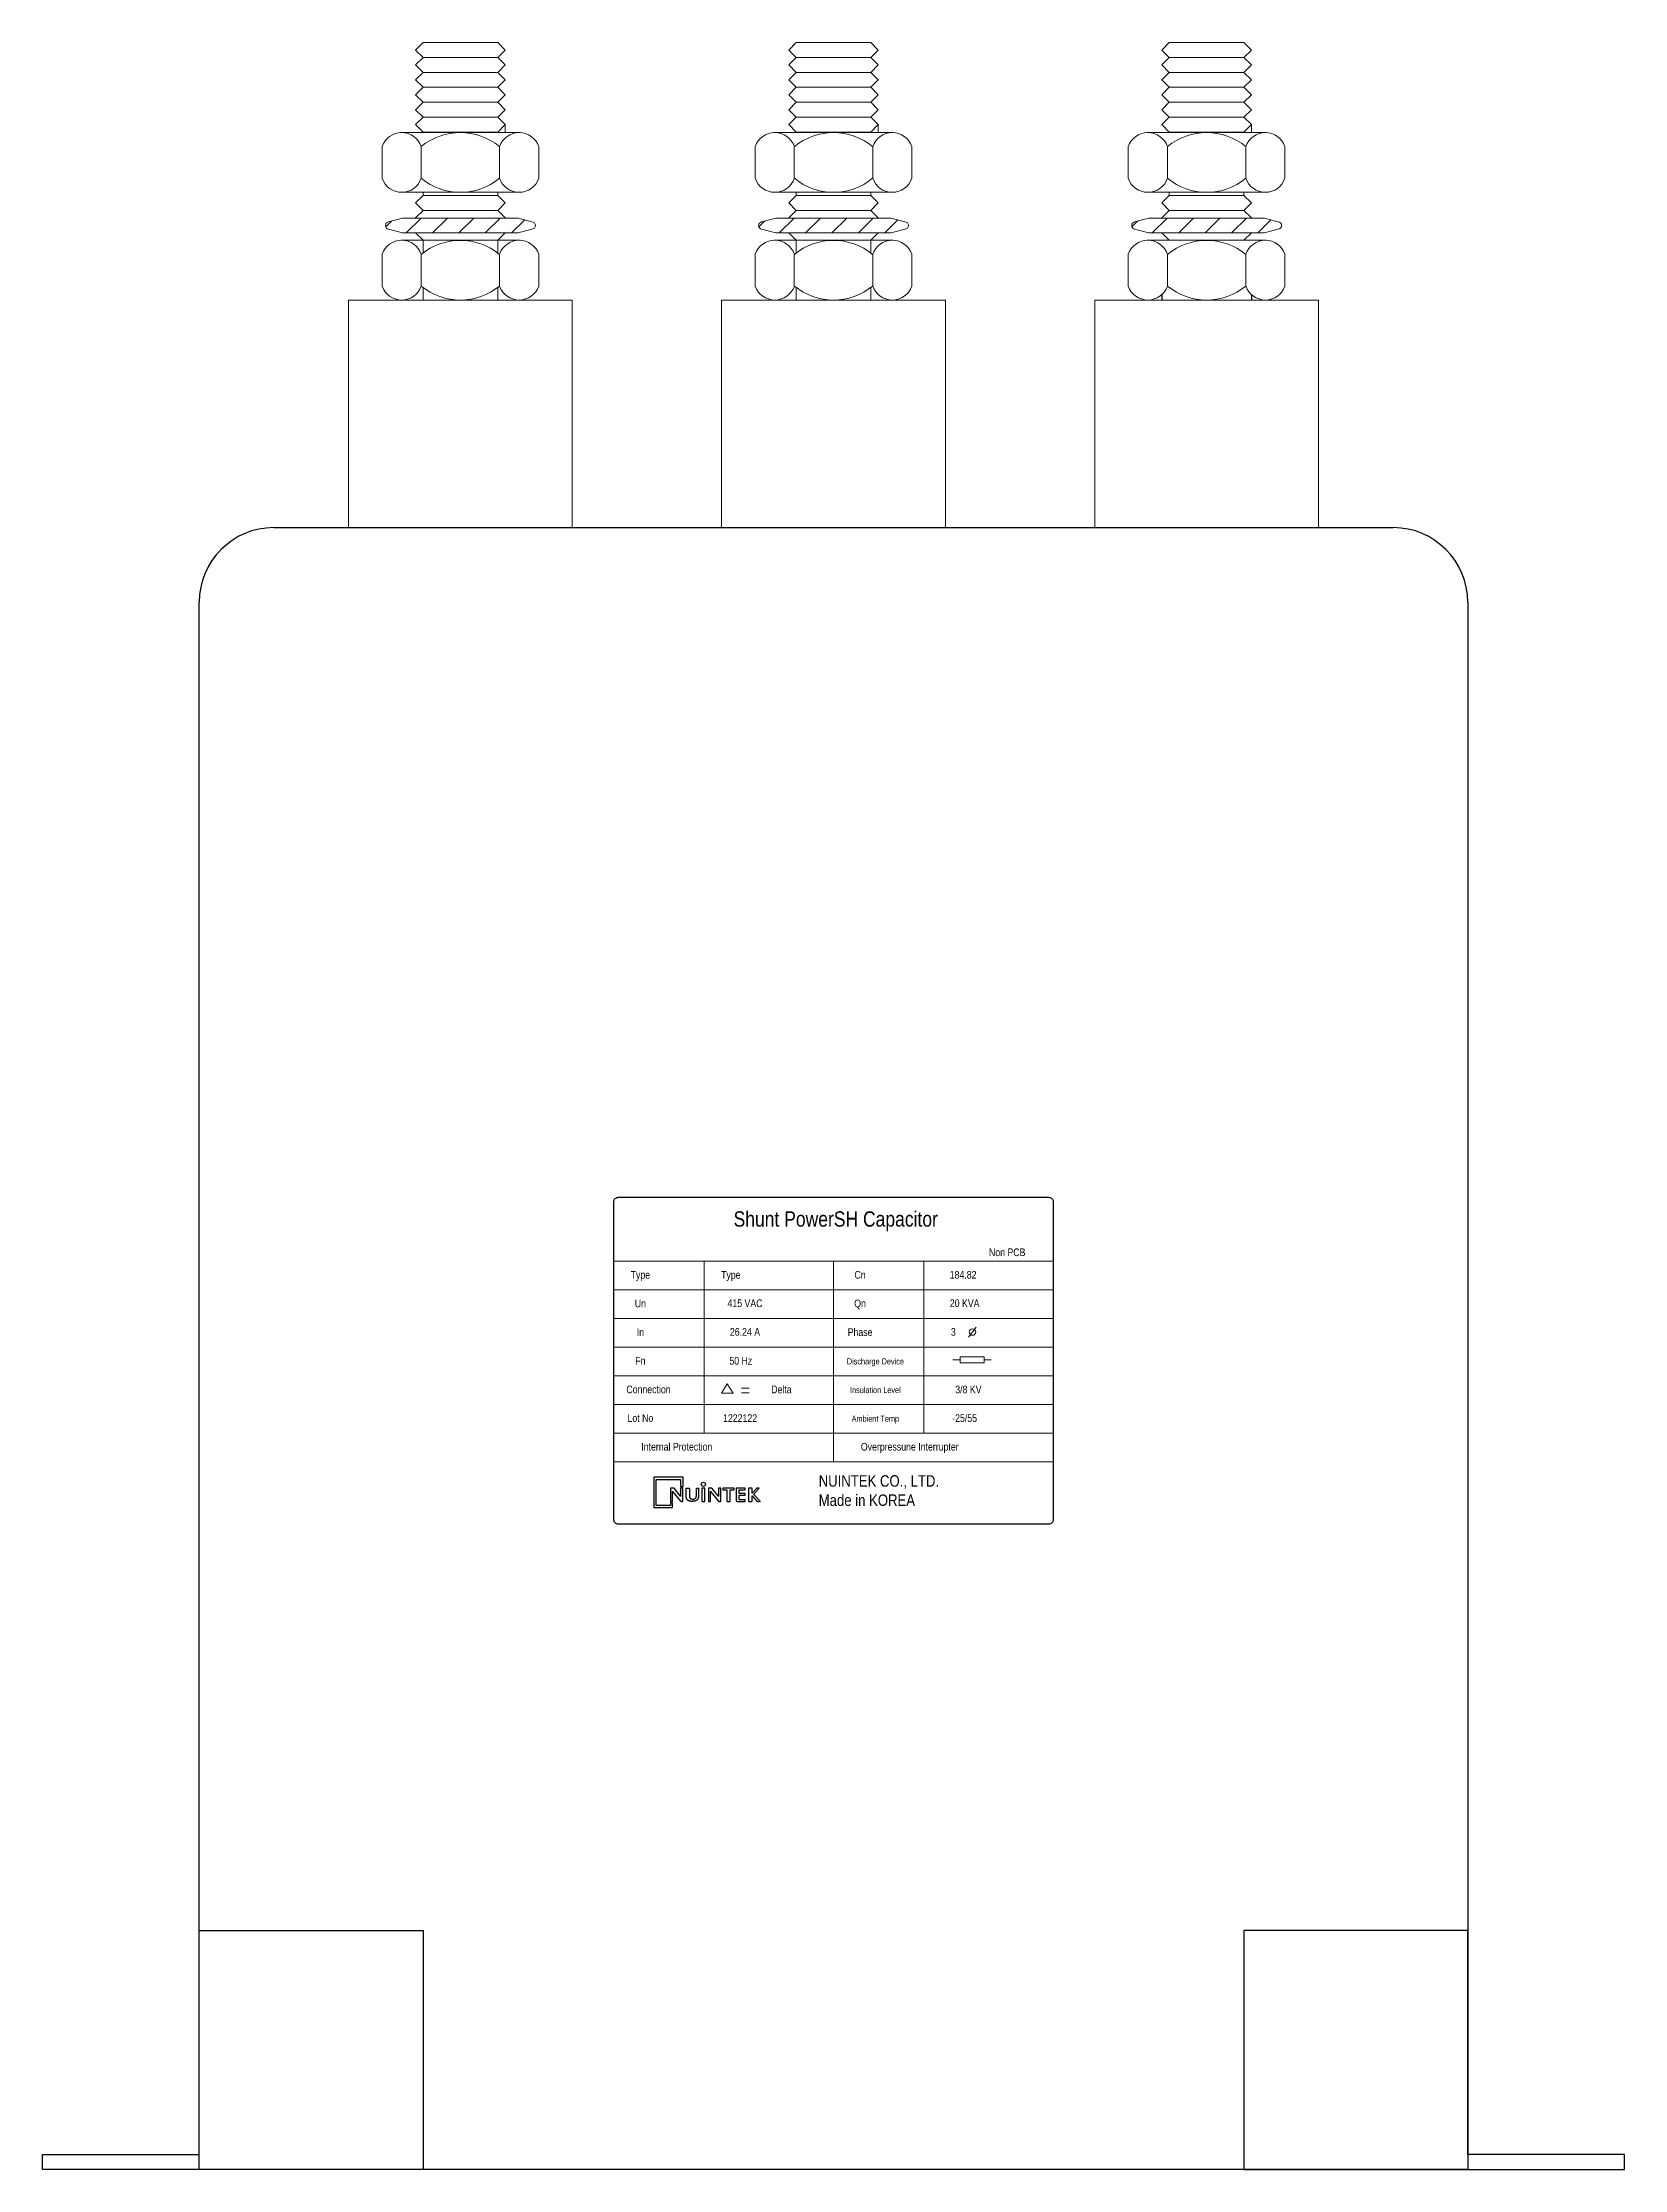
# Model space of a CAD drawing. Header units: millimetres. Extents: x 0 to 212, y 0 to 285.
import ezdxf
from ezdxf.enums import TextEntityAlignment as Align

# ---------------------------------------------------------------- set-up
doc = ezdxf.new("R2010")
doc.units = ezdxf.units.MM
doc.layers.add('00', color=7, linetype='Continuous', lineweight=0)
doc.styles.add('Helvetica-Narrow', font='txt')

# ---------------------------------------------------------------- blocks, each defined once
blk = doc.blocks.new('Nuintek')
at = {"color": 150}
blk.add_lwpolyline([(1.82, 2.33), (1.82, 3.83), (-2.8, 3.83), (-2.8, 3.83), (-2.8, -0.99), (0.18, -0.99), (0.18, -0.23), (-0.18, -0.23), (-0.18, -0.63), (-2.44, -0.63), (-2.44, 3.47), (1.45, 3.47), (1.45, 2.33)], close=True, dxfattribs=at)
for points in [[(-0.11, 0), (0.11, 0, 0.414214), (0.15, 0.04), (0.15, 1.58, -0.70472), (0.17, 1.59), (1.45, 0.03, 0.224867), (1.51, 0), (1.75, 0, 0.414214), (1.79, 0.04), (1.79, 2.07, 0.414214), (1.75, 2.11), (1.49, 2.11, 0.414214), (1.45, 2.07), (1.45, 0.81, -0.706602), (1.43, 0.8), (0.4, 2.08, 0.226187), (0.34, 2.11), (-0.11, 2.11, 0.414214), (-0.15, 2.07), (-0.15, 0.04, 0.414214)], [(4.82, 2.07), (4.82, 0.04, 0.414214), (4.86, 0), (5.23, 0, 0.414214), (5.27, 0.04), (5.27, 2.07, 0.414214), (5.23, 2.11), (4.86, 2.11, 0.414214)], [(5.89, 0), (6.12, 0, 0.414214), (6.16, 0.04), (6.16, 1.58, -0.70472), (6.18, 1.59), (7.45, 0.03, 0.224867), (7.52, 0), (7.76, 0, 0.414214), (7.8, 0.04), (7.8, 2.07, 0.414214), (7.76, 2.11), (7.5, 2.11, 0.414214), (7.46, 2.07), (7.46, 0.81, -0.706602), (7.44, 0.8), (6.4, 2.08, 0.226187), (6.34, 2.11), (5.89, 2.11, 0.414214), (5.85, 2.07), (5.85, 0.04, 0.414214)], [(9.86, 2.11), (8.15, 2.11, 0.414214), (8.11, 2.07), (8.11, 1.89, 0.414214), (8.15, 1.85), (8.74, 1.85, -0.414214), (8.78, 1.81), (8.78, 0.04, 0.414214), (8.82, 0), (9.26, 0, 0.414214), (9.3, 0.04), (9.3, 1.81, -0.414214), (9.34, 1.85), (9.86, 1.85, 0.414214), (9.9, 1.89), (9.9, 2.07, 0.414214)], [(11.68, 2.11), (10.37, 2.11, 0.414214), (10.22, 1.96), (10.22, 0.15, 0.414214), (10.37, 0), (11.68, 0), (11.68, 0.26), (10.74, 0.26, -0.414214), (10.7, 0.3), (10.7, 0.94, -0.414214), (10.74, 0.98), (11.66, 0.98), (11.66, 1.24), (10.74, 1.24, -0.414214), (10.7, 1.28), (10.7, 1.81, -0.414214), (10.74, 1.85), (11.68, 1.85)], [(13.02, 1.14), (13.86, 2.07, 0.650559), (13.85, 2.11), (13.58, 2.11, 0.208632), (13.47, 2.06), (12.77, 1.31, -0.681762), (12.75, 1.31), (12.75, 2.07, 0.414214), (12.71, 2.11), (12.23, 2.11, 0.414214), (12.19, 2.07), (12.19, 0.04, 0.414214), (12.23, 0), (12.71, 0, 0.414214), (12.75, 0.04), (12.75, 0.88, -0.687152), (12.77, 0.89), (13.52, 0.05, 0.212465), (13.64, 0), (13.99, 0, 0.656311), (14.01, 0.04), (13.02, 1.09, -0.390361)]]:
    blk.add_lwpolyline(points, format="xyb", close=True, dxfattribs=at)
blk.add_circle((5.04, 2.69), 0.326, dxfattribs=at)
blk.add_rational_spline([(2.31, 0.85), (2.31, 0.53), (2.41, 0.3), (2.61, 0.16), (2.75, 0.05), (2.95, 0), (3.2, 0), (3.44, 0), (3.82, 0.05), (3.97, 0.16), (4.17, 0.3), (4.27, 0.53), (4.27, 0.85), (4.27, 1.26), (4.27, 1.66), (4.27, 2.07), (4.27, 2.09), (4.25, 2.11), (4.23, 2.11), (4.14, 2.11), (4.06, 2.11), (3.97, 2.11), (3.95, 2.11), (3.93, 2.09), (3.93, 2.07), (3.93, 1.66), (3.93, 1.25), (3.93, 0.83), (3.93, 0.69), (3.88, 0.57), (3.78, 0.48), (3.68, 0.4), (3.54, 0.36), (3.38, 0.36), (3.21, 0.36), (3.08, 0.4), (2.98, 0.48), (2.88, 0.57), (2.83, 0.69), (2.83, 0.83), (2.83, 1.25), (2.83, 1.66), (2.83, 2.07), (2.83, 2.08), (2.83, 2.09), (2.82, 2.1), (2.81, 2.11), (2.8, 2.11), (2.79, 2.11), (2.64, 2.11), (2.5, 2.11), (2.35, 2.11), (2.34, 2.11), (2.33, 2.11), (2.32, 2.1), (2.31, 2.09), (2.31, 2.08), (2.31, 2.07), (2.31, 1.66), (2.31, 1.26), (2.31, 0.85)], [1, 1, 1, 1, 1, 1, 1, 1, 1, 1, 1, 1, 1, 1, 1, 1, 0.804737854124, 0.804737854124, 1, 1, 1, 1, 0.804737854124, 0.804737854124, 1, 1, 1, 1, 1, 1, 1, 1, 1, 1, 1, 1, 1, 1, 1, 1, 1, 1, 1, 0.949253021674, 0.949253021674, 1, 0.949253021674, 0.949253021674, 1, 1, 1, 1, 0.949253021674, 0.949253021674, 1, 0.949253021674, 0.949253021674, 1, 1, 1, 1], degree=3, knots=[0, 0, 0, 0, 1, 1, 1, 2, 2, 2, 3, 3, 3, 4, 4, 4, 5, 5, 5, 6.570796, 6.570796, 6.570796, 7.570796, 7.570796, 7.570796, 9.141593, 9.141593, 9.141593, 10.141593, 10.141593, 10.141593, 11.141593, 11.141593, 11.141593, 12.141593, 12.141593, 12.141593, 13.141593, 13.141593, 13.141593, 14.141593, 14.141593, 14.141593, 15.141593, 15.141593, 15.141593, 15.926991, 15.926991, 15.926991, 16.712389, 16.712389, 16.712389, 17.712389, 17.712389, 17.712389, 18.497787, 18.497787, 18.497787, 19.283185, 19.283185, 19.283185, 20.283185, 20.283185, 20.283185, 20.283185], dxfattribs=at)
blk = doc.blocks.new('*U461')
at = {"lineweight": 5}
h = blk.add_hatch(dxfattribs=at)
h.set_pattern_fill('ANSI31', color=74, scale=20, style=0)
h.set_pattern_definition([(45, (-1123.5296, -880.9542), (-1.767767, 1.767767), [])])
h.paths.add_polyline_path([(-39.93, 95.78), (-41.74, 96.28), (-43.99, 96.28), (-57.24, 96.28), (-59.19, 95.76, 0.727937), (-59.19, 94.81), (-57.24, 94.28), (-54.99, 94.28), (-41.74, 94.28), (-39.93, 94.78, 1)])
h = blk.add_hatch(dxfattribs=at)
h.set_pattern_fill('ANSI31', color=74, scale=20, style=0)
h.set_pattern_definition([(45, (-1073.5296, -880.9542), (-1.767767, 1.767767), [])])
h.paths.add_polyline_path([(10.07, 95.78), (8.26, 96.28), (6.01, 96.28), (-7.24, 96.28), (-9.19, 95.76, 0.727937), (-9.19, 94.81), (-7.24, 94.28), (-4.99, 94.28), (8.26, 94.28), (10.07, 94.78, 1)])
h = blk.add_hatch(dxfattribs=at)
h.set_pattern_fill('ANSI31', color=74, scale=20, style=0)
h.set_pattern_definition([(45, (-1023.5296, -880.9542), (-1.767767, 1.767767), [])])
h.paths.add_polyline_path([(60.07, 95.78), (58.26, 96.28), (56.01, 96.28), (42.76, 96.28), (40.81, 95.76, 0.727937), (40.81, 94.81), (42.76, 94.28), (45.01, 94.28), (58.26, 94.28), (60.07, 94.78, 1)])
at = {"color": 74, "lineweight": 5}
for p, q in [((-54.49, 117.8), (-55.49, 118.8)), ((-44.49, 117.8), (-54.49, 117.8)), ((-44.49, 117.8), (-43.49, 118.8)), ((-4.49, 117.8), (-5.49, 118.8)), ((5.51, 117.8), (-4.49, 117.8)), ((5.51, 117.8), (6.51, 118.8)), ((45.51, 117.8), (44.51, 118.8)), ((55.51, 117.8), (45.51, 117.8)), ((55.51, 117.8), (56.51, 118.8)), ((-54.49, 115.8), (-55.49, 116.8)), ((-54.49, 113.8), (-55.49, 114.8)), ((-54.49, 113.8), (-55.49, 114.8)), ((-44.49, 115.8), (-54.49, 115.8)), ((-44.49, 115.8), (-43.49, 116.8)), ((-44.49, 113.8), (-43.49, 114.8)), ((-44.49, 113.8), (-43.49, 114.8)), ((-4.49, 115.8), (-5.49, 116.8)), ((-4.49, 113.8), (-5.49, 114.8)), ((-4.49, 113.8), (-5.49, 114.8)), ((5.51, 115.8), (-4.49, 115.8)), ((5.51, 115.8), (6.51, 116.8)), ((5.51, 113.8), (6.51, 114.8)), ((5.51, 113.8), (6.51, 114.8)), ((45.51, 115.8), (44.51, 116.8)), ((45.51, 113.8), (44.51, 114.8)), ((45.51, 113.8), (44.51, 114.8)), ((55.51, 115.8), (45.51, 115.8)), ((55.51, 115.8), (56.51, 116.8)), ((55.51, 113.8), (56.51, 114.8)), ((55.51, 113.8), (56.51, 114.8)), ((-54.49, 111.8), (-55.49, 112.8)), ((-54.49, 111.8), (-55.49, 112.8)), ((-44.49, 113.8), (-54.49, 113.8)), ((-44.49, 113.8), (-54.49, 113.8)), ((-44.49, 111.8), (-54.49, 111.8)), ((-44.49, 111.8), (-54.49, 111.8)), ((-44.49, 111.8), (-43.49, 112.8)), ((-44.49, 111.8), (-43.49, 112.8)), ((-4.49, 111.8), (-5.49, 112.8)), ((-4.49, 111.8), (-5.49, 112.8)), ((5.51, 113.8), (-4.49, 113.8)), ((5.51, 113.8), (-4.49, 113.8)), ((5.51, 111.8), (-4.49, 111.8)), ((5.51, 111.8), (-4.49, 111.8)), ((5.51, 111.8), (6.51, 112.8)), ((5.51, 111.8), (6.51, 112.8)), ((45.51, 111.8), (44.51, 112.8)), ((45.51, 111.8), (44.51, 112.8)), ((55.51, 113.8), (45.51, 113.8)), ((55.51, 113.8), (45.51, 113.8)), ((55.51, 111.8), (45.51, 111.8)), ((55.51, 111.8), (45.51, 111.8)), ((55.51, 111.8), (56.51, 112.8)), ((55.51, 111.8), (56.51, 112.8)), ((-54.49, 109.8), (-55.49, 110.8)), ((-54.49, 107.8), (-55.49, 108.8)), ((-44.49, 109.8), (-54.49, 109.8)), ((-44.49, 109.8), (-43.49, 110.8)), ((-44.49, 107.8), (-43.49, 108.8)), ((-4.49, 109.8), (-5.49, 110.8)), ((-4.49, 107.8), (-5.49, 108.8)), ((5.51, 109.8), (-4.49, 109.8)), ((5.51, 109.8), (6.51, 110.8)), ((5.51, 107.8), (6.51, 108.8)), ((45.51, 109.8), (44.51, 110.8)), ((45.51, 107.8), (44.51, 108.8)), ((55.51, 109.8), (45.51, 109.8)), ((55.51, 109.8), (56.51, 110.8)), ((55.51, 107.8), (56.51, 108.8)), ((-44.49, 107.8), (-54.49, 107.8)), ((5.51, 107.8), (-4.49, 107.8)), ((55.51, 107.8), (45.51, 107.8)), ((-54.49, 97.3), (-55.49, 98.3)), ((-54.49, 99.3), (-54.49, 99.73)), ((-44.49, 99.3), (-54.49, 99.3)), ((-44.49, 97.3), (-54.49, 97.3)), ((-44.49, 99.3), (-44.49, 99.73)), ((-44.49, 97.3), (-43.49, 98.3)), ((-4.49, 97.3), (-5.49, 98.3)), ((-4.49, 99.3), (-4.49, 99.73)), ((5.51, 99.3), (-4.49, 99.3)), ((5.51, 97.3), (-4.49, 97.3)), ((5.51, 99.3), (5.51, 99.73)), ((5.51, 97.3), (6.51, 98.3)), ((45.51, 97.3), (44.51, 98.3)), ((45.51, 99.3), (45.51, 99.73)), ((55.51, 99.3), (45.51, 99.3)), ((55.51, 97.3), (45.51, 97.3)), ((55.51, 99.3), (55.51, 99.73)), ((55.51, 97.3), (56.51, 98.3)), ((-57.24, 96.28), (-59.14, 95.77)), ((-57.24, 94.28), (-59.14, 94.79)), ((-57.24, 96.28), (-54.99, 96.28)), ((-57.24, 96.28), (-41.74, 96.28)), ((-54.99, 94.28), (-57.24, 94.28)), ((-41.74, 94.28), (-57.24, 94.28)), ((-55.47, 96.28), (-55.49, 96.3)), ((-55.47, 96.28), (-55.49, 96.3)), ((-54.49, 93.3), (-55.49, 94.3)), ((-44.49, 93.3), (-43.49, 94.3)), ((-44.49, 93.3), (-43.49, 94.3)), ((-41.74, 96.28), (-43.99, 96.28)), ((-41.74, 94.28), (-43.99, 94.28)), ((-43.5, 96.28), (-43.49, 96.3)), ((-43.5, 96.28), (-43.49, 96.3)), ((-39.93, 95.78), (-41.74, 96.28)), ((-39.93, 94.78), (-41.74, 94.28)), ((-7.24, 96.28), (-9.14, 95.77)), ((-7.24, 94.28), (-9.14, 94.79)), ((-7.24, 96.28), (8.26, 96.28)), ((-7.24, 96.28), (-4.99, 96.28)), ((8.26, 94.28), (-7.24, 94.28)), ((-4.99, 94.28), (-7.24, 94.28)), ((-5.47, 96.28), (-5.49, 96.3)), ((-5.47, 96.28), (-5.49, 96.3)), ((-4.49, 93.3), (-5.49, 94.3)), ((5.51, 93.3), (6.51, 94.3)), ((5.51, 93.3), (6.51, 94.3)), ((8.26, 96.28), (6.01, 96.28)), ((8.26, 94.28), (6.01, 94.28)), ((6.5, 96.28), (6.51, 96.3)), ((6.5, 96.28), (6.51, 96.3)), ((10.07, 95.78), (8.26, 96.28)), ((10.07, 94.78), (8.26, 94.28)), ((42.76, 96.28), (40.86, 95.77)), ((42.76, 94.28), (40.86, 94.79)), ((42.76, 96.28), (45.01, 96.28)), ((42.76, 96.28), (58.26, 96.28)), ((45.01, 94.28), (42.76, 94.28)), ((58.26, 94.28), (42.76, 94.28)), ((44.53, 96.28), (44.51, 96.3)), ((44.53, 96.28), (44.51, 96.3)), ((45.51, 93.3), (44.51, 94.3)), ((55.51, 93.3), (56.51, 94.3)), ((55.51, 93.3), (56.51, 94.3)), ((58.26, 96.28), (56.01, 96.28)), ((58.26, 94.28), (56.01, 94.28)), ((56.5, 96.28), (56.51, 96.3)), ((56.5, 96.28), (56.51, 96.3)), ((60.07, 95.78), (58.26, 96.28)), ((60.07, 94.78), (58.26, 94.28)), ((-59.99, 87.17), (-59.99, 91.42)), ((-54.49, 93.3), (-54.49, 91.62)), ((-44.49, 93.3), (-54.49, 93.3)), ((-44.49, 93.3), (-54.49, 93.3)), ((-44.49, 93.3), (-44.49, 91.62)), ((-38.99, 87.17), (-38.99, 91.42)), ((-9.99, 87.17), (-9.99, 91.42)), ((-4.49, 93.3), (-4.49, 91.62)), ((5.51, 93.3), (-4.49, 93.3)), ((5.51, 93.3), (-4.49, 93.3)), ((5.51, 93.3), (5.51, 91.62)), ((11.01, 87.17), (11.01, 91.42)), ((40.01, 87.17), (40.01, 91.42)), ((55.51, 93.3), (45.51, 93.3)), ((55.51, 93.3), (45.51, 93.3)), ((61.01, 87.17), (61.01, 91.42)), ((-54.49, 86.97), (-54.49, 85.3)), ((-44.49, 86.97), (-44.49, 85.3)), ((-4.49, 86.97), (-4.49, 85.3)), ((5.51, 86.97), (5.51, 85.3)), ((-34.49, 85.3), (-64.49, 85.3)), ((-64.49, 85.3), (-64.49, 54.8)), ((-34.49, 54.8), (-34.49, 85.3)), ((-34.49, 54.8), (-34.49, 83.3)), ((15.51, 85.3), (-14.49, 85.3)), ((-14.49, 85.3), (-14.49, 54.8)), ((-14.49, 85.3), (-14.49, 54.8)), ((-14.49, 85.3), (-14.49, 54.8)), ((15.51, 54.8), (15.51, 85.3)), ((15.51, 54.8), (15.51, 85.3)), ((15.51, 54.8), (15.51, 85.3)), ((15.51, 54.8), (15.51, 83.3)), ((15.51, 54.8), (15.51, 83.3)), ((15.51, 54.8), (15.51, 83.3)), ((65.51, 85.3), (35.51, 85.3)), ((35.51, 85.3), (35.51, 54.8)), ((35.51, 85.3), (35.51, 54.8)), ((35.51, 85.3), (35.51, 54.8)), ((65.51, 54.8), (65.51, 85.3)), ((65.51, 54.8), (65.51, 85.3)), ((65.51, 54.8), (65.51, 85.3)), ((65.51, 54.8), (65.51, 83.3)), ((65.51, 54.8), (65.51, 83.3)), ((65.51, 54.8), (65.51, 83.3)), ((-49.49, 54.8), (-34.49, 54.8)), ((0.51, 54.8), (15.51, 54.8)), ((0.51, 54.8), (15.51, 54.8)), ((0.51, 54.8), (15.51, 54.8)), ((50.51, 54.8), (65.51, 54.8)), ((50.51, 54.8), (65.51, 54.8)), ((50.51, 54.8), (65.51, 54.8)), ((0.51, -34.93), (12.51, -34.93)), ((0.51, -34.93), (12.51, -34.93)), ((0.51, -34.93), (12.51, -34.93))]:
    blk.add_line(p, q, dxfattribs=at)
at = {"color": 74}
for p, q in [((44.51, 86.02), (44.51, 85.3)), ((56.52, 86.01), (56.52, 85.3)), ((-74.49, 54.8), (75.51, 54.8)), ((-74.49, 54.8), (75.51, 54.8)), ((-84.49, -165.2), (-84.49, 44.8)), ((85.51, 44.8), (85.51, -165.2)), ((85.51, -165.2), (-84.49, -165.2))]:
    blk.add_line(p, q, dxfattribs=at)
at = {"lineweight": 9}
for p, q in [((-28.93, -43.48), (29.95, -43.48)), ((-16.81, -43.48), (-16.81, -66.52)), ((0.51, -43.48), (0.51, -70.36)), ((12.63, -43.48), (12.63, -66.52)), ((-28.93, -47.32), (29.95, -47.32)), ((-28.93, -51.16), (29.95, -51.16)), ((18.62, -53.69), (19.62, -52.34)), ((-28.93, -55), (29.95, -55)), ((17.47, -56.72), (16.5, -56.72)), ((20.68, -56.72), (21.65, -56.72)), ((-28.93, -58.84), (29.95, -58.84)), ((-28.93, -62.68), (29.95, -62.68)), ((-11.82, -60.49), (-10.79, -60.49)), ((-11.82, -61.14), (-10.79, -61.14)), ((-28.93, -66.52), (29.95, -66.52)), ((-28.93, -70.36), (29.95, -70.36))]:
    blk.add_line(p, q, dxfattribs=at)
at = {"color": 150}
blk.add_lwpolyline([(-28.31, -34.93), (29.34, -34.93, -0.414214), (29.95, -35.54), (29.95, -78.11, -0.414214), (29.34, -78.73), (-28.31, -78.73, -0.414214), (-28.93, -78.11), (-28.93, -35.54, -0.414214)], format="xyb", close=True, dxfattribs=at)
at = {"lineweight": 9}
blk.add_lwpolyline([(17.47, -57.11), (20.68, -57.11), (20.68, -56.33), (17.47, -56.33)], close=True, dxfattribs=at)
blk.add_lwpolyline([(-14.49, -61.19), (-12.93, -61.19), (-13.75, -59.95), (-14.49, -61.19)], dxfattribs=at)
at = {"color": 74}
for points in [[(-54.49, -133.2), (-54.49, -165.2), (-105.49, -165.2), (-105.49, -163.2), (-84.49, -163.2), (-84.49, -133.2), (-54.49, -133.2)], [(55.51, -133.2), (55.51, -165.2), (106.51, -165.2), (106.51, -163.2), (85.51, -163.2), (85.51, -133.2), (55.51, -133.2)]]:
    blk.add_lwpolyline(points, dxfattribs=at)
at = {"lineweight": 9}
blk.add_circle((19.14, -52.99), 0.432, dxfattribs=at)
at = {"color": 74, "lineweight": 5}
for centre, start, end in [((-59.03, 95.28), 102.246, 257.754), ((-39.93, 95.28), 270, 90), ((-9.03, 95.28), 102.246, 257.754), ((10.07, 95.28), 270, 90), ((40.97, 95.28), 102.246, 257.754), ((60.07, 95.28), 270, 90)]:
    blk.add_arc(centre, 0.5, start, end, dxfattribs=at)
at = {"color": 74}
for centre, start, end in [((-74.49, 44.8), 90, 180), ((75.51, 44.8), 0, 90)]:
    blk.add_arc(centre, 10, start, end, dxfattribs=at)
at = {"layer": '00', "color": 74, "lineweight": 5}
for p, q in [((-55.49, 118.8), (-54.49, 119.8)), ((-54.49, 119.8), (-44.49, 119.8)), ((-43.49, 118.8), (-44.49, 119.8)), ((-5.49, 118.8), (-4.49, 119.8)), ((-4.49, 119.8), (5.51, 119.8)), ((6.51, 118.8), (5.51, 119.8)), ((44.51, 118.8), (45.51, 119.8)), ((45.51, 119.8), (55.51, 119.8)), ((56.51, 118.8), (55.51, 119.8)), ((-55.49, 116.8), (-54.49, 117.8)), ((-54.49, 117.8), (-44.49, 117.8)), ((-43.49, 116.8), (-44.49, 117.8)), ((-5.49, 116.8), (-4.49, 117.8)), ((-4.49, 117.8), (5.51, 117.8)), ((6.51, 116.8), (5.51, 117.8)), ((44.51, 116.8), (45.51, 117.8)), ((45.51, 117.8), (55.51, 117.8)), ((56.51, 116.8), (55.51, 117.8)), ((-55.49, 114.8), (-54.49, 115.8)), ((-55.49, 114.8), (-54.49, 115.8)), ((-54.49, 115.8), (-44.49, 115.8)), ((-54.49, 115.8), (-44.49, 115.8)), ((-43.49, 114.8), (-44.49, 115.8)), ((-43.49, 114.8), (-44.49, 115.8)), ((-5.49, 114.8), (-4.49, 115.8)), ((-5.49, 114.8), (-4.49, 115.8)), ((-4.49, 115.8), (5.51, 115.8)), ((-4.49, 115.8), (5.51, 115.8)), ((6.51, 114.8), (5.51, 115.8)), ((6.51, 114.8), (5.51, 115.8)), ((44.51, 114.8), (45.51, 115.8)), ((44.51, 114.8), (45.51, 115.8)), ((45.51, 115.8), (55.51, 115.8)), ((45.51, 115.8), (55.51, 115.8)), ((56.51, 114.8), (55.51, 115.8)), ((56.51, 114.8), (55.51, 115.8)), ((-55.49, 112.8), (-54.49, 113.8)), ((-55.49, 112.8), (-54.49, 113.8)), ((-55.49, 110.8), (-54.49, 111.8)), ((-54.49, 113.8), (-44.49, 113.8)), ((-54.49, 113.8), (-44.49, 113.8)), ((-54.49, 111.8), (-44.49, 111.8)), ((-43.49, 112.8), (-44.49, 113.8)), ((-43.49, 112.8), (-44.49, 113.8)), ((-43.49, 110.8), (-44.49, 111.8)), ((-5.49, 112.8), (-4.49, 113.8)), ((-5.49, 112.8), (-4.49, 113.8)), ((-5.49, 110.8), (-4.49, 111.8)), ((-4.49, 113.8), (5.51, 113.8)), ((-4.49, 113.8), (5.51, 113.8)), ((-4.49, 111.8), (5.51, 111.8)), ((6.51, 112.8), (5.51, 113.8)), ((6.51, 112.8), (5.51, 113.8)), ((6.51, 110.8), (5.51, 111.8)), ((44.51, 112.8), (45.51, 113.8)), ((44.51, 112.8), (45.51, 113.8)), ((44.51, 110.8), (45.51, 111.8)), ((45.51, 113.8), (55.51, 113.8)), ((45.51, 113.8), (55.51, 113.8)), ((45.51, 111.8), (55.51, 111.8)), ((56.51, 112.8), (55.51, 113.8)), ((56.51, 112.8), (55.51, 113.8)), ((56.51, 110.8), (55.51, 111.8)), ((-55.49, 108.8), (-54.49, 109.8)), ((-54.49, 109.8), (-44.49, 109.8)), ((-43.49, 108.8), (-44.49, 109.8)), ((-43.49, 107.73), (-43.49, 108.8)), ((-5.49, 108.8), (-4.49, 109.8)), ((-4.49, 109.8), (5.51, 109.8)), ((6.51, 108.8), (5.51, 109.8)), ((6.51, 107.73), (6.51, 108.8)), ((44.51, 108.8), (45.51, 109.8)), ((45.51, 109.8), (55.51, 109.8)), ((56.51, 108.8), (55.51, 109.8)), ((56.51, 107.73), (56.51, 108.8)), ((-59.99, 105.85), (-59.99, 101.61)), ((-41.49, 107.73), (-57.49, 107.73)), ((-57.49, 107.73), (-43.48, 107.73)), ((-54.74, 101.61), (-54.74, 105.85)), ((-44.24, 101.61), (-44.24, 105.85)), ((-38.99, 105.85), (-38.99, 101.61)), ((-9.99, 105.85), (-9.99, 101.61)), ((-7.49, 107.73), (6.52, 107.73)), ((8.51, 107.73), (-7.49, 107.73)), ((-4.74, 101.61), (-4.74, 105.85)), ((5.76, 101.61), (5.76, 105.85)), ((11.01, 105.85), (11.01, 101.61)), ((40.01, 105.85), (40.01, 101.61)), ((42.51, 107.73), (56.52, 107.73)), ((58.51, 107.73), (42.51, 107.73)), ((45.26, 101.61), (45.26, 105.85)), ((55.76, 101.61), (55.76, 105.85)), ((61.01, 105.85), (61.01, 101.61)), ((-41.49, 99.73), (-57.49, 99.73)), ((-55.49, 98.3), (-54.49, 99.3)), ((-55.49, 96.3), (-54.49, 97.3)), ((-55.49, 96.3), (-54.49, 97.3)), ((-54.49, 99.3), (-44.49, 99.3)), ((-54.49, 97.3), (-44.49, 97.3)), ((-54.49, 97.3), (-44.49, 97.3)), ((-43.49, 98.3), (-44.49, 99.3)), ((-43.49, 96.3), (-44.49, 97.3)), ((-43.49, 96.3), (-44.49, 97.3)), ((8.51, 99.73), (-7.49, 99.73)), ((-5.49, 98.3), (-4.49, 99.3)), ((-5.49, 96.3), (-4.49, 97.3)), ((-5.49, 96.3), (-4.49, 97.3)), ((-4.49, 99.3), (5.51, 99.3)), ((-4.49, 97.3), (5.51, 97.3)), ((-4.49, 97.3), (5.51, 97.3)), ((6.51, 98.3), (5.51, 99.3)), ((6.51, 96.3), (5.51, 97.3)), ((6.51, 96.3), (5.51, 97.3)), ((58.51, 99.73), (42.51, 99.73)), ((44.51, 98.3), (45.51, 99.3)), ((44.51, 96.3), (45.51, 97.3)), ((44.51, 96.3), (45.51, 97.3)), ((45.51, 99.3), (55.51, 99.3)), ((45.51, 97.3), (55.51, 97.3)), ((45.51, 97.3), (55.51, 97.3)), ((56.51, 98.3), (55.51, 99.3)), ((56.51, 96.3), (55.51, 97.3)), ((56.51, 96.3), (55.51, 97.3)), ((-59.99, 87.17), (-59.99, 91.42)), ((-59.99, 91.42), (-59.99, 87.17)), ((-57.49, 93.3), (-43.48, 93.3)), ((-41.49, 93.3), (-57.49, 93.3)), ((-54.74, 87.17), (-54.74, 91.42)), ((-54.49, 93.3), (-44.49, 93.3)), ((-44.24, 87.17), (-44.24, 91.42)), ((-38.99, 87.17), (-38.99, 91.42)), ((-38.99, 91.42), (-38.99, 87.17)), ((-9.99, 91.42), (-9.99, 87.17)), ((-9.99, 87.17), (-9.99, 91.42)), ((8.51, 93.3), (-7.49, 93.3)), ((-7.49, 93.3), (6.52, 93.3)), ((-4.74, 87.17), (-4.74, 91.42)), ((-4.49, 93.3), (5.51, 93.3)), ((5.76, 87.17), (5.76, 91.42)), ((11.01, 91.42), (11.01, 87.17)), ((11.01, 87.17), (11.01, 91.42)), ((40.01, 91.42), (40.01, 87.17)), ((40.01, 87.17), (40.01, 91.42)), ((58.51, 93.3), (42.51, 93.3)), ((42.51, 93.3), (56.52, 93.3)), ((45.26, 87.17), (45.26, 91.42)), ((45.51, 93.3), (55.51, 93.3)), ((55.76, 87.17), (55.76, 91.42)), ((61.01, 91.42), (61.01, 87.17)), ((61.01, 87.17), (61.01, 91.42)), ((-41.49, 85.3), (-57.49, 85.3)), ((-41.49, 85.3), (-57.49, 85.3)), ((-55.5, 85.3), (-43.48, 85.3)), ((8.51, 85.3), (-7.49, 85.3)), ((8.51, 85.3), (-7.49, 85.3)), ((-5.5, 85.3), (6.52, 85.3)), ((58.51, 85.3), (42.51, 85.3)), ((58.51, 85.3), (42.51, 85.3)), ((44.5, 85.3), (56.52, 85.3))]:
    blk.add_line(p, q, dxfattribs=at)
for centre, radius, start, end in [((-57.36, 104.96), 2.77, 18.8098, 161.1902), ((-49.49, 99.45), 8.28, 50.6699, 129.3301), ((-41.61, 104.96), 2.77, 18.8098, 161.1902), ((-7.36, 104.96), 2.77, 18.8098, 161.1902), ((0.51, 99.45), 8.28, 50.6699, 129.3301), ((8.39, 104.96), 2.77, 18.8098, 161.1902), ((42.64, 104.96), 2.77, 18.8098, 161.1902), ((50.51, 99.45), 8.28, 50.6699, 129.3301), ((58.39, 104.96), 2.77, 18.8098, 161.1902), ((-57.36, 102.5), 2.77, 198.8098, 341.1902), ((-49.49, 108.01), 8.28, 230.6699, 309.3301), ((-41.61, 102.5), 2.77, 198.8098, 341.1902), ((-7.36, 102.5), 2.77, 198.8098, 341.1902), ((0.51, 108.01), 8.28, 230.6699, 309.3301), ((8.39, 102.5), 2.77, 198.8098, 341.1902), ((42.64, 102.5), 2.77, 198.8098, 341.1902), ((50.51, 108.01), 8.28, 230.6699, 309.3301), ((58.39, 102.5), 2.77, 198.8098, 341.1902), ((-57.36, 90.53), 2.77, 18.8098, 161.1902), ((-49.49, 85.01), 8.28, 50.6699, 129.3301), ((-41.61, 90.53), 2.77, 18.8098, 161.1902), ((-7.36, 90.53), 2.77, 18.8098, 161.1902), ((0.51, 85.01), 8.28, 50.6699, 129.3301), ((8.39, 90.53), 2.77, 18.8098, 161.1902), ((42.64, 90.53), 2.77, 18.8098, 161.1902), ((50.51, 85.01), 8.28, 50.6699, 129.3301), ((58.39, 90.53), 2.77, 18.8098, 161.1902), ((-57.36, 88.07), 2.77, 198.8098, 341.1902), ((-57.36, 88.07), 2.77, 198.8098, 341.1902), ((-49.49, 93.58), 8.28, 230.6699, 309.3301), ((-49.49, 93.58), 8.28, 230.6699, 309.3301), ((-41.61, 88.07), 2.77, 198.8098, 341.1902), ((-41.61, 88.07), 2.77, 198.8098, 341.1902), ((-7.36, 88.07), 2.77, 198.8098, 341.1902), ((-7.36, 88.07), 2.77, 198.8098, 341.1902), ((0.51, 93.58), 8.28, 230.6699, 309.3301), ((0.51, 93.58), 8.28, 230.6699, 309.3301), ((8.39, 88.07), 2.77, 198.8098, 341.1902), ((8.39, 88.07), 2.77, 198.8098, 341.1902), ((42.64, 88.07), 2.77, 198.8098, 341.1902), ((42.64, 88.07), 2.77, 198.8098, 341.1902), ((50.51, 93.58), 8.28, 230.6699, 309.3301), ((50.51, 93.58), 8.28, 230.6699, 309.3301), ((58.39, 88.07), 2.77, 198.8098, 341.1902), ((58.39, 88.07), 2.77, 198.8098, 341.1902)]:
    blk.add_arc(centre, radius, start, end, dxfattribs=at)
at = {"xscale": 0.8469964196410728, "yscale": 0.8469964196410728, "zscale": 0.8469964196410728}
blk.add_blockref('Nuintek', (-21.2, -75.68), dxfattribs=at)
at = {"style": 'Helvetica-Narrow'}
for s, height, p in [('Shunt PowerSH Capacitor', 2.048, (0.81, -37.84)), ('Non PCB', 1.024, (23.79, -42.3)), ('Type', 1.024, (-25.37, -45.32)), ('Type', 1.024, (-13.25, -45.32)), ('Cn', 1.024, (4.07, -45.32)), ('184.82', 1.024, (17.88, -45.32)), ('Un', 1.024, (-25.37, -49.16)), ('Qn', 1.024, (4.07, -49.16)), ('In', 1.024, (-25.37, -53)), ('26.24 A', 1.024, (-11.35, -52.97)), ('Phase', 1.024, (4.07, -53)), ('3', 1.02, (16.57, -52.97)), ('Fn', 1.024, (-25.37, -56.84)), ('50 Hz', 1.024, (-11.91, -56.84)), ('Discharge Device', 0.8192, (6.12, -56.92)), ('Connection', 1.024, (-24.28, -60.68)), ('Delta', 1.024, (-6.47, -60.68)), ('Insulation Level', 0.8192, (6.12, -60.76)), ('3/8 KV', 1.024, (18.59, -60.68)), ('Lot No', 1.024, (-25.37, -64.52)), ('1222122', 1.024, (-12.01, -64.52)), ('Ambient Temp', 0.8192, (6.12, -64.6)), ('-25/55', 1.024, (18.08, -64.52)), ('Internal Protection', 1.024, (-20.49, -68.36)), ('Overpressune Interrupter', 1.024, (10.73, -68.36))]:
    blk.add_text(s, height=height, dxfattribs=at).set_placement(p, align=Align.MIDDLE_CENTER)
at = {"color": 1, "style": 'Helvetica-Narrow'}
for s, p in [('415 VAC', (-11.35, -49.13)), ('20 KVA', (18.09, -49.13))]:
    blk.add_text(s, height=1.024, dxfattribs=at).set_placement(p, align=Align.MIDDLE_CENTER)
at = {"style": 'Helvetica-Narrow'}
for s, p in [('NUINTEK CO., LTD.', (-1.47, -72.94)), ('Made in KOREA', (-1.47, -75.52))]:
    blk.add_text(s, height=1.536, dxfattribs=at).set_placement(p, align=Align.MIDDLE_LEFT)

msp = doc.modelspace()

# ---------------------------------------------------------------- block references
msp.add_blockref('*U461', (105.49, 165.2))

doc.saveas('drawing.dxf')
